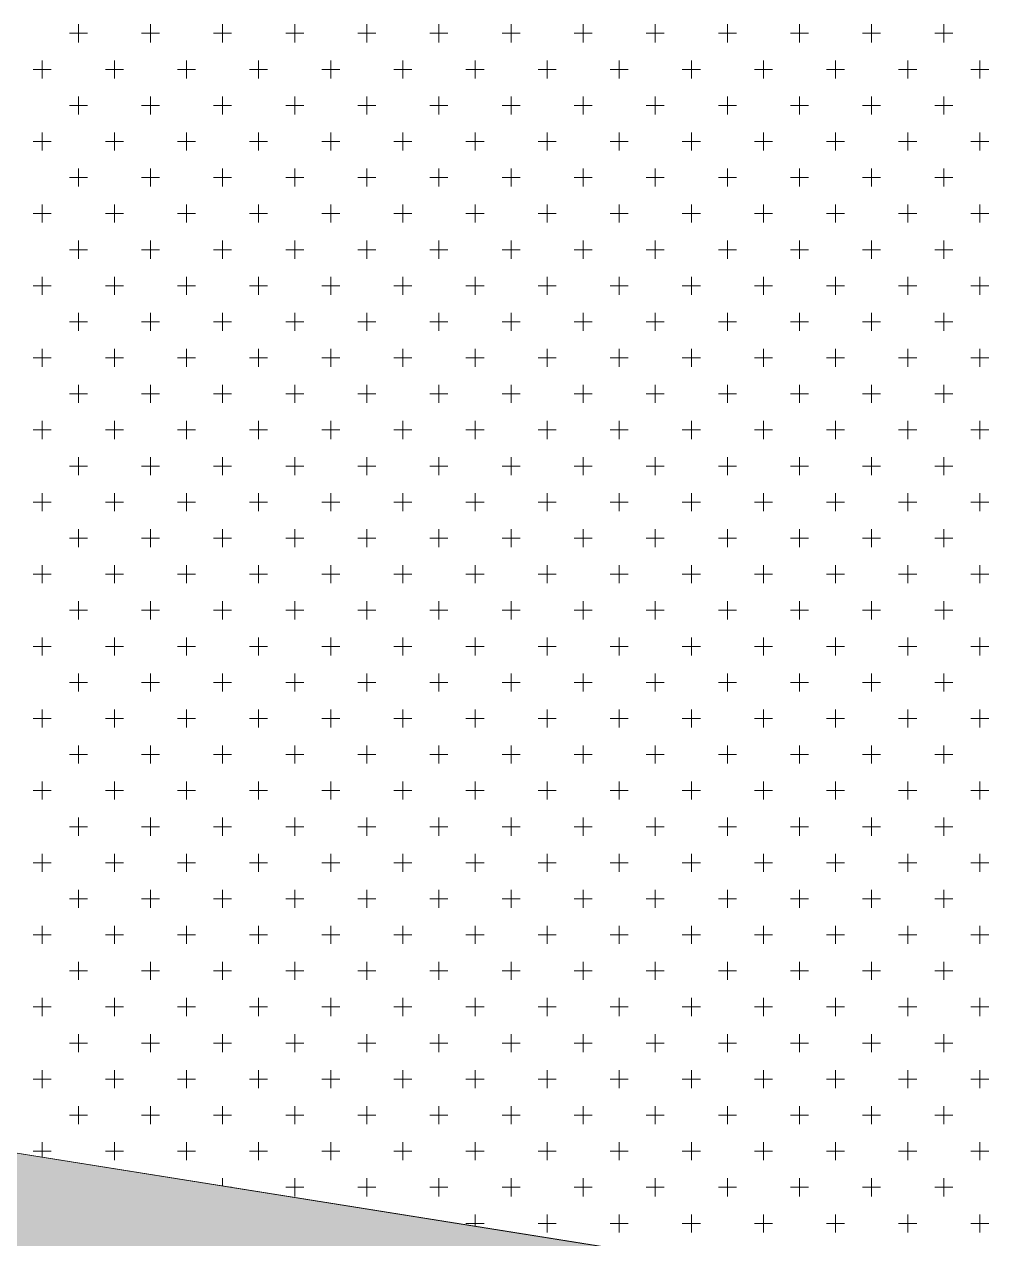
# Model space of a CAD drawing. Header units: metres. Extents: x 476631 to 477421, y 4483749 to 4484052.
# Drawn here: x 477283.62 to 477300.64, y 4484009.05 to 4484030.43 of the extents above; entities that cross this region are included whole.
import ezdxf

# ---------------------------------------------------------------- set-up
doc = ezdxf.new("R2010")
doc.units = ezdxf.units.M
doc.layers.add('PL_İDARİ_TESİS', color=163, linetype='Continuous', lineweight=0)
doc.layers.add('serbest', color=10, linetype='Continuous', lineweight=0)

msp = doc.modelspace()

# ---------------------------------------------------------------- hatches: boundary and pattern name
at = {"layer": 'serbest', "true_color": 0x636466}
h = msp.add_hatch(color=251, dxfattribs=at)
h.dxf.hatch_style = 1
h.paths.add_polyline_path([(477305.961, 4484006.973), (477252.003, 4484015.572), (477249.155, 4484008.939), (477305.059, 4484000.03), (477324.964, 4484005.058)])

# ---------------------------------------------------------------- linework, layer by layer
at = {"layer": 'PL_İDARİ_TESİS', "color": 5, "linetype": 'Continuous'}
for p, q in [((477284.574, 4484030.116), (477284.574, 4484030.434)), ((477285.844, 4484030.116), (477285.844, 4484030.434)), ((477287.114, 4484030.116), (477287.114, 4484030.434)), ((477288.384, 4484030.116), (477288.384, 4484030.434)), ((477289.654, 4484030.116), (477289.654, 4484030.434)), ((477290.924, 4484030.116), (477290.924, 4484030.434)), ((477292.194, 4484030.116), (477292.194, 4484030.434)), ((477293.464, 4484030.116), (477293.464, 4484030.434)), ((477294.734, 4484030.116), (477294.734, 4484030.434)), ((477296.004, 4484030.116), (477296.004, 4484030.434)), ((477297.274, 4484030.116), (477297.274, 4484030.434)), ((477298.544, 4484030.116), (477298.544, 4484030.434)), ((477299.814, 4484030.116), (477299.814, 4484030.434)), ((477284.415, 4484030.275), (477284.732, 4484030.275)), ((477285.685, 4484030.275), (477286.002, 4484030.275)), ((477286.955, 4484030.275), (477287.272, 4484030.275)), ((477288.225, 4484030.275), (477288.542, 4484030.275)), ((477289.495, 4484030.275), (477289.812, 4484030.275)), ((477290.765, 4484030.275), (477291.082, 4484030.275)), ((477292.035, 4484030.275), (477292.352, 4484030.275)), ((477293.305, 4484030.275), (477293.622, 4484030.275)), ((477294.575, 4484030.275), (477294.892, 4484030.275)), ((477295.845, 4484030.275), (477296.162, 4484030.275)), ((477297.115, 4484030.275), (477297.432, 4484030.275)), ((477298.385, 4484030.275), (477298.703, 4484030.275)), ((477299.655, 4484030.275), (477299.972, 4484030.275)), ((477283.939, 4484029.481), (477283.939, 4484029.799)), ((477285.209, 4484029.481), (477285.209, 4484029.799)), ((477286.479, 4484029.481), (477286.479, 4484029.799)), ((477287.749, 4484029.481), (477287.749, 4484029.799)), ((477289.019, 4484029.481), (477289.019, 4484029.799)), ((477290.289, 4484029.481), (477290.289, 4484029.799)), ((477291.559, 4484029.481), (477291.559, 4484029.799)), ((477292.829, 4484029.481), (477292.829, 4484029.799)), ((477294.099, 4484029.481), (477294.099, 4484029.799)), ((477295.369, 4484029.481), (477295.369, 4484029.799)), ((477296.639, 4484029.481), (477296.639, 4484029.799)), ((477297.909, 4484029.481), (477297.909, 4484029.799)), ((477299.179, 4484029.481), (477299.179, 4484029.799)), ((477300.449, 4484029.481), (477300.449, 4484029.799)), ((477283.78, 4484029.64), (477284.097, 4484029.64)), ((477285.05, 4484029.64), (477285.367, 4484029.64)), ((477286.32, 4484029.64), (477286.638, 4484029.64)), ((477287.59, 4484029.64), (477287.907, 4484029.64)), ((477288.86, 4484029.64), (477289.177, 4484029.64)), ((477290.13, 4484029.64), (477290.448, 4484029.64)), ((477291.4, 4484029.64), (477291.718, 4484029.64)), ((477292.67, 4484029.64), (477292.988, 4484029.64)), ((477293.94, 4484029.64), (477294.258, 4484029.64)), ((477295.21, 4484029.64), (477295.528, 4484029.64)), ((477296.48, 4484029.64), (477296.798, 4484029.64)), ((477297.75, 4484029.64), (477298.068, 4484029.64)), ((477299.02, 4484029.64), (477299.338, 4484029.64)), ((477300.29, 4484029.64), (477300.608, 4484029.64)), ((477284.574, 4484028.846), (477284.574, 4484029.164)), ((477285.844, 4484028.846), (477285.844, 4484029.164)), ((477287.114, 4484028.846), (477287.114, 4484029.164)), ((477288.384, 4484028.846), (477288.384, 4484029.164)), ((477289.654, 4484028.846), (477289.654, 4484029.164)), ((477290.924, 4484028.846), (477290.924, 4484029.164)), ((477292.194, 4484028.846), (477292.194, 4484029.164)), ((477293.464, 4484028.846), (477293.464, 4484029.164)), ((477294.734, 4484028.846), (477294.734, 4484029.164)), ((477296.004, 4484028.846), (477296.004, 4484029.164)), ((477297.274, 4484028.846), (477297.274, 4484029.164)), ((477298.544, 4484028.846), (477298.544, 4484029.164)), ((477299.814, 4484028.846), (477299.814, 4484029.164)), ((477284.415, 4484029.005), (477284.732, 4484029.005)), ((477285.685, 4484029.005), (477286.002, 4484029.005)), ((477286.955, 4484029.005), (477287.272, 4484029.005)), ((477288.225, 4484029.005), (477288.542, 4484029.005)), ((477289.495, 4484029.005), (477289.812, 4484029.005)), ((477290.765, 4484029.005), (477291.082, 4484029.005)), ((477292.035, 4484029.005), (477292.352, 4484029.005)), ((477293.305, 4484029.005), (477293.622, 4484029.005)), ((477294.575, 4484029.005), (477294.892, 4484029.005)), ((477295.845, 4484029.005), (477296.162, 4484029.005)), ((477297.115, 4484029.005), (477297.432, 4484029.005)), ((477298.385, 4484029.005), (477298.703, 4484029.005)), ((477299.655, 4484029.005), (477299.972, 4484029.005)), ((477283.939, 4484028.211), (477283.939, 4484028.529)), ((477285.209, 4484028.211), (477285.209, 4484028.529)), ((477286.479, 4484028.211), (477286.479, 4484028.529)), ((477287.749, 4484028.211), (477287.749, 4484028.529)), ((477289.019, 4484028.211), (477289.019, 4484028.529)), ((477290.289, 4484028.211), (477290.289, 4484028.529)), ((477291.559, 4484028.211), (477291.559, 4484028.529)), ((477292.829, 4484028.211), (477292.829, 4484028.529)), ((477294.099, 4484028.211), (477294.099, 4484028.529)), ((477295.369, 4484028.211), (477295.369, 4484028.529)), ((477296.639, 4484028.211), (477296.639, 4484028.529)), ((477297.909, 4484028.211), (477297.909, 4484028.529)), ((477299.179, 4484028.211), (477299.179, 4484028.529)), ((477300.449, 4484028.211), (477300.449, 4484028.529)), ((477283.78, 4484028.37), (477284.097, 4484028.37)), ((477285.05, 4484028.37), (477285.367, 4484028.37)), ((477286.32, 4484028.37), (477286.638, 4484028.37)), ((477287.59, 4484028.37), (477287.907, 4484028.37)), ((477288.86, 4484028.37), (477289.177, 4484028.37)), ((477290.13, 4484028.37), (477290.448, 4484028.37)), ((477291.4, 4484028.37), (477291.718, 4484028.37)), ((477292.67, 4484028.37), (477292.988, 4484028.37)), ((477293.94, 4484028.37), (477294.258, 4484028.37)), ((477295.21, 4484028.37), (477295.528, 4484028.37)), ((477296.48, 4484028.37), (477296.798, 4484028.37)), ((477297.75, 4484028.37), (477298.068, 4484028.37)), ((477299.02, 4484028.37), (477299.338, 4484028.37)), ((477300.29, 4484028.37), (477300.608, 4484028.37)), ((477284.574, 4484027.576), (477284.574, 4484027.894)), ((477285.844, 4484027.576), (477285.844, 4484027.894)), ((477287.114, 4484027.576), (477287.114, 4484027.894)), ((477288.384, 4484027.576), (477288.384, 4484027.894)), ((477289.654, 4484027.576), (477289.654, 4484027.894)), ((477290.924, 4484027.576), (477290.924, 4484027.894)), ((477292.194, 4484027.576), (477292.194, 4484027.894)), ((477293.464, 4484027.576), (477293.464, 4484027.894)), ((477294.734, 4484027.576), (477294.734, 4484027.894)), ((477296.004, 4484027.576), (477296.004, 4484027.894)), ((477297.274, 4484027.576), (477297.274, 4484027.894)), ((477298.544, 4484027.576), (477298.544, 4484027.894)), ((477299.814, 4484027.576), (477299.814, 4484027.894)), ((477284.415, 4484027.735), (477284.732, 4484027.735)), ((477285.685, 4484027.735), (477286.002, 4484027.735)), ((477286.955, 4484027.735), (477287.272, 4484027.735)), ((477288.225, 4484027.735), (477288.542, 4484027.735)), ((477289.495, 4484027.735), (477289.812, 4484027.735)), ((477290.765, 4484027.735), (477291.082, 4484027.735)), ((477292.035, 4484027.735), (477292.352, 4484027.735)), ((477293.305, 4484027.735), (477293.622, 4484027.735)), ((477294.575, 4484027.735), (477294.892, 4484027.735)), ((477295.845, 4484027.735), (477296.162, 4484027.735)), ((477297.115, 4484027.735), (477297.432, 4484027.735)), ((477298.385, 4484027.735), (477298.703, 4484027.735)), ((477299.655, 4484027.735), (477299.972, 4484027.735)), ((477283.939, 4484026.941), (477283.939, 4484027.259)), ((477285.209, 4484026.941), (477285.209, 4484027.259)), ((477286.479, 4484026.941), (477286.479, 4484027.259)), ((477287.749, 4484026.941), (477287.749, 4484027.259)), ((477289.019, 4484026.941), (477289.019, 4484027.259)), ((477290.289, 4484026.941), (477290.289, 4484027.259)), ((477291.559, 4484026.941), (477291.559, 4484027.259)), ((477292.829, 4484026.941), (477292.829, 4484027.259)), ((477294.099, 4484026.941), (477294.099, 4484027.259)), ((477295.369, 4484026.941), (477295.369, 4484027.259)), ((477296.639, 4484026.941), (477296.639, 4484027.259)), ((477297.909, 4484026.941), (477297.909, 4484027.259)), ((477299.179, 4484026.941), (477299.179, 4484027.259)), ((477300.449, 4484026.941), (477300.449, 4484027.259)), ((477283.78, 4484027.1), (477284.097, 4484027.1)), ((477285.05, 4484027.1), (477285.367, 4484027.1)), ((477286.32, 4484027.1), (477286.638, 4484027.1)), ((477287.59, 4484027.1), (477287.907, 4484027.1)), ((477288.86, 4484027.1), (477289.177, 4484027.1)), ((477290.13, 4484027.1), (477290.448, 4484027.1)), ((477291.4, 4484027.1), (477291.718, 4484027.1)), ((477292.67, 4484027.1), (477292.988, 4484027.1)), ((477293.94, 4484027.1), (477294.258, 4484027.1)), ((477295.21, 4484027.1), (477295.528, 4484027.1)), ((477296.48, 4484027.1), (477296.798, 4484027.1)), ((477297.75, 4484027.1), (477298.068, 4484027.1)), ((477299.02, 4484027.1), (477299.338, 4484027.1)), ((477300.29, 4484027.1), (477300.608, 4484027.1)), ((477284.574, 4484026.306), (477284.574, 4484026.624)), ((477285.844, 4484026.306), (477285.844, 4484026.624)), ((477287.114, 4484026.306), (477287.114, 4484026.624)), ((477288.384, 4484026.306), (477288.384, 4484026.624)), ((477289.654, 4484026.306), (477289.654, 4484026.624)), ((477290.924, 4484026.306), (477290.924, 4484026.624)), ((477292.194, 4484026.306), (477292.194, 4484026.624)), ((477293.464, 4484026.306), (477293.464, 4484026.624)), ((477294.734, 4484026.306), (477294.734, 4484026.624)), ((477296.004, 4484026.306), (477296.004, 4484026.624)), ((477297.274, 4484026.306), (477297.274, 4484026.624)), ((477298.544, 4484026.306), (477298.544, 4484026.624)), ((477299.814, 4484026.306), (477299.814, 4484026.624)), ((477284.415, 4484026.465), (477284.732, 4484026.465)), ((477285.685, 4484026.465), (477286.002, 4484026.465)), ((477286.955, 4484026.465), (477287.272, 4484026.465)), ((477288.225, 4484026.465), (477288.542, 4484026.465)), ((477289.495, 4484026.465), (477289.812, 4484026.465)), ((477290.765, 4484026.465), (477291.082, 4484026.465)), ((477292.035, 4484026.465), (477292.352, 4484026.465)), ((477293.305, 4484026.465), (477293.622, 4484026.465)), ((477294.575, 4484026.465), (477294.892, 4484026.465)), ((477295.845, 4484026.465), (477296.162, 4484026.465)), ((477297.115, 4484026.465), (477297.432, 4484026.465)), ((477298.385, 4484026.465), (477298.703, 4484026.465)), ((477299.655, 4484026.465), (477299.972, 4484026.465)), ((477283.939, 4484025.671), (477283.939, 4484025.989)), ((477285.209, 4484025.671), (477285.209, 4484025.989)), ((477286.479, 4484025.671), (477286.479, 4484025.989)), ((477287.749, 4484025.671), (477287.749, 4484025.989)), ((477289.019, 4484025.671), (477289.019, 4484025.989)), ((477290.289, 4484025.671), (477290.289, 4484025.989)), ((477291.559, 4484025.671), (477291.559, 4484025.989)), ((477292.829, 4484025.671), (477292.829, 4484025.989)), ((477294.099, 4484025.671), (477294.099, 4484025.989)), ((477295.369, 4484025.671), (477295.369, 4484025.989)), ((477296.639, 4484025.671), (477296.639, 4484025.989)), ((477297.909, 4484025.671), (477297.909, 4484025.989)), ((477299.179, 4484025.671), (477299.179, 4484025.989)), ((477300.449, 4484025.671), (477300.449, 4484025.989)), ((477283.78, 4484025.83), (477284.097, 4484025.83)), ((477285.05, 4484025.83), (477285.367, 4484025.83)), ((477286.32, 4484025.83), (477286.638, 4484025.83)), ((477287.59, 4484025.83), (477287.907, 4484025.83)), ((477288.86, 4484025.83), (477289.177, 4484025.83)), ((477290.13, 4484025.83), (477290.448, 4484025.83)), ((477291.4, 4484025.83), (477291.718, 4484025.83)), ((477292.67, 4484025.83), (477292.988, 4484025.83)), ((477293.94, 4484025.83), (477294.258, 4484025.83)), ((477295.21, 4484025.83), (477295.528, 4484025.83)), ((477296.48, 4484025.83), (477296.798, 4484025.83)), ((477297.75, 4484025.83), (477298.068, 4484025.83)), ((477299.02, 4484025.83), (477299.338, 4484025.83)), ((477300.29, 4484025.83), (477300.608, 4484025.83)), ((477284.574, 4484025.036), (477284.574, 4484025.354)), ((477285.844, 4484025.036), (477285.844, 4484025.354)), ((477287.114, 4484025.036), (477287.114, 4484025.354)), ((477288.384, 4484025.036), (477288.384, 4484025.354)), ((477289.654, 4484025.036), (477289.654, 4484025.354)), ((477290.924, 4484025.036), (477290.924, 4484025.354)), ((477292.194, 4484025.036), (477292.194, 4484025.354)), ((477293.464, 4484025.036), (477293.464, 4484025.354)), ((477294.734, 4484025.036), (477294.734, 4484025.354)), ((477296.004, 4484025.036), (477296.004, 4484025.354)), ((477297.274, 4484025.036), (477297.274, 4484025.354)), ((477298.544, 4484025.036), (477298.544, 4484025.354)), ((477299.814, 4484025.036), (477299.814, 4484025.354)), ((477284.415, 4484025.195), (477284.732, 4484025.195)), ((477285.685, 4484025.195), (477286.002, 4484025.195)), ((477286.955, 4484025.195), (477287.272, 4484025.195)), ((477288.225, 4484025.195), (477288.542, 4484025.195)), ((477289.495, 4484025.195), (477289.812, 4484025.195)), ((477290.765, 4484025.195), (477291.082, 4484025.195)), ((477292.035, 4484025.195), (477292.352, 4484025.195)), ((477293.305, 4484025.195), (477293.622, 4484025.195)), ((477294.575, 4484025.195), (477294.892, 4484025.195)), ((477295.845, 4484025.195), (477296.162, 4484025.195)), ((477297.115, 4484025.195), (477297.432, 4484025.195)), ((477298.385, 4484025.195), (477298.703, 4484025.195)), ((477299.655, 4484025.195), (477299.972, 4484025.195)), ((477283.939, 4484024.401), (477283.939, 4484024.719)), ((477285.209, 4484024.401), (477285.209, 4484024.719)), ((477286.479, 4484024.401), (477286.479, 4484024.719)), ((477287.749, 4484024.401), (477287.749, 4484024.719)), ((477289.019, 4484024.401), (477289.019, 4484024.719)), ((477290.289, 4484024.401), (477290.289, 4484024.719)), ((477291.559, 4484024.401), (477291.559, 4484024.719)), ((477292.829, 4484024.401), (477292.829, 4484024.719)), ((477294.099, 4484024.401), (477294.099, 4484024.719)), ((477295.369, 4484024.401), (477295.369, 4484024.719)), ((477296.639, 4484024.401), (477296.639, 4484024.719)), ((477297.909, 4484024.401), (477297.909, 4484024.719)), ((477299.179, 4484024.401), (477299.179, 4484024.719)), ((477300.449, 4484024.401), (477300.449, 4484024.719)), ((477283.78, 4484024.56), (477284.097, 4484024.56)), ((477285.05, 4484024.56), (477285.367, 4484024.56)), ((477286.32, 4484024.56), (477286.638, 4484024.56)), ((477287.59, 4484024.56), (477287.907, 4484024.56)), ((477288.86, 4484024.56), (477289.177, 4484024.56)), ((477290.13, 4484024.56), (477290.448, 4484024.56)), ((477291.4, 4484024.56), (477291.718, 4484024.56)), ((477292.67, 4484024.56), (477292.988, 4484024.56)), ((477293.94, 4484024.56), (477294.258, 4484024.56)), ((477295.21, 4484024.56), (477295.528, 4484024.56)), ((477296.48, 4484024.56), (477296.798, 4484024.56)), ((477297.75, 4484024.56), (477298.068, 4484024.56)), ((477299.02, 4484024.56), (477299.338, 4484024.56)), ((477300.29, 4484024.56), (477300.608, 4484024.56)), ((477284.574, 4484023.766), (477284.574, 4484024.084)), ((477285.844, 4484023.766), (477285.844, 4484024.084)), ((477287.114, 4484023.766), (477287.114, 4484024.084)), ((477288.384, 4484023.766), (477288.384, 4484024.084)), ((477289.654, 4484023.766), (477289.654, 4484024.084)), ((477290.924, 4484023.766), (477290.924, 4484024.084)), ((477292.194, 4484023.766), (477292.194, 4484024.084)), ((477293.464, 4484023.766), (477293.464, 4484024.084)), ((477294.734, 4484023.766), (477294.734, 4484024.084)), ((477296.004, 4484023.766), (477296.004, 4484024.084)), ((477297.274, 4484023.766), (477297.274, 4484024.084)), ((477298.544, 4484023.766), (477298.544, 4484024.084)), ((477299.814, 4484023.766), (477299.814, 4484024.084)), ((477284.415, 4484023.925), (477284.732, 4484023.925)), ((477285.685, 4484023.925), (477286.002, 4484023.925)), ((477286.955, 4484023.925), (477287.272, 4484023.925)), ((477288.225, 4484023.925), (477288.542, 4484023.925)), ((477289.495, 4484023.925), (477289.812, 4484023.925)), ((477290.765, 4484023.925), (477291.082, 4484023.925)), ((477292.035, 4484023.925), (477292.352, 4484023.925)), ((477293.305, 4484023.925), (477293.622, 4484023.925)), ((477294.575, 4484023.925), (477294.892, 4484023.925)), ((477295.845, 4484023.925), (477296.162, 4484023.925)), ((477297.115, 4484023.925), (477297.432, 4484023.925)), ((477298.385, 4484023.925), (477298.703, 4484023.925)), ((477299.655, 4484023.925), (477299.972, 4484023.925)), ((477283.939, 4484023.131), (477283.939, 4484023.449)), ((477285.209, 4484023.131), (477285.209, 4484023.449)), ((477286.479, 4484023.131), (477286.479, 4484023.449)), ((477287.749, 4484023.131), (477287.749, 4484023.449)), ((477289.019, 4484023.131), (477289.019, 4484023.449)), ((477290.289, 4484023.131), (477290.289, 4484023.449)), ((477291.559, 4484023.131), (477291.559, 4484023.449)), ((477292.829, 4484023.131), (477292.829, 4484023.449)), ((477294.099, 4484023.131), (477294.099, 4484023.449)), ((477295.369, 4484023.131), (477295.369, 4484023.449)), ((477296.639, 4484023.131), (477296.639, 4484023.449)), ((477297.909, 4484023.131), (477297.909, 4484023.449)), ((477299.179, 4484023.131), (477299.179, 4484023.449)), ((477300.449, 4484023.131), (477300.449, 4484023.449)), ((477283.78, 4484023.29), (477284.097, 4484023.29)), ((477285.05, 4484023.29), (477285.367, 4484023.29)), ((477286.32, 4484023.29), (477286.638, 4484023.29)), ((477287.59, 4484023.29), (477287.907, 4484023.29)), ((477288.86, 4484023.29), (477289.177, 4484023.29)), ((477290.13, 4484023.29), (477290.448, 4484023.29)), ((477291.4, 4484023.29), (477291.718, 4484023.29)), ((477292.67, 4484023.29), (477292.988, 4484023.29)), ((477293.94, 4484023.29), (477294.258, 4484023.29)), ((477295.21, 4484023.29), (477295.528, 4484023.29)), ((477296.48, 4484023.29), (477296.798, 4484023.29)), ((477297.75, 4484023.29), (477298.068, 4484023.29)), ((477299.02, 4484023.29), (477299.338, 4484023.29)), ((477300.29, 4484023.29), (477300.608, 4484023.29)), ((477284.574, 4484022.496), (477284.574, 4484022.814)), ((477285.844, 4484022.496), (477285.844, 4484022.814)), ((477287.114, 4484022.496), (477287.114, 4484022.814)), ((477288.384, 4484022.496), (477288.384, 4484022.814)), ((477289.654, 4484022.496), (477289.654, 4484022.814)), ((477290.924, 4484022.496), (477290.924, 4484022.814)), ((477292.194, 4484022.496), (477292.194, 4484022.814)), ((477293.464, 4484022.496), (477293.464, 4484022.814)), ((477294.734, 4484022.496), (477294.734, 4484022.814)), ((477296.004, 4484022.496), (477296.004, 4484022.814)), ((477297.274, 4484022.496), (477297.274, 4484022.814)), ((477298.544, 4484022.496), (477298.544, 4484022.814)), ((477299.814, 4484022.496), (477299.814, 4484022.814)), ((477284.415, 4484022.655), (477284.732, 4484022.655)), ((477285.685, 4484022.655), (477286.002, 4484022.655)), ((477286.955, 4484022.655), (477287.272, 4484022.655)), ((477288.225, 4484022.655), (477288.542, 4484022.655)), ((477289.495, 4484022.655), (477289.812, 4484022.655)), ((477290.765, 4484022.655), (477291.082, 4484022.655)), ((477292.035, 4484022.655), (477292.352, 4484022.655)), ((477293.305, 4484022.655), (477293.622, 4484022.655)), ((477294.575, 4484022.655), (477294.892, 4484022.655)), ((477295.845, 4484022.655), (477296.162, 4484022.655)), ((477297.115, 4484022.655), (477297.432, 4484022.655)), ((477298.385, 4484022.655), (477298.703, 4484022.655)), ((477299.655, 4484022.655), (477299.972, 4484022.655)), ((477283.939, 4484021.861), (477283.939, 4484022.179)), ((477285.209, 4484021.861), (477285.209, 4484022.179)), ((477286.479, 4484021.861), (477286.479, 4484022.179)), ((477287.749, 4484021.861), (477287.749, 4484022.179)), ((477289.019, 4484021.861), (477289.019, 4484022.179)), ((477290.289, 4484021.861), (477290.289, 4484022.179)), ((477291.559, 4484021.861), (477291.559, 4484022.179)), ((477292.829, 4484021.861), (477292.829, 4484022.179)), ((477294.099, 4484021.861), (477294.099, 4484022.179)), ((477295.369, 4484021.861), (477295.369, 4484022.179)), ((477296.639, 4484021.861), (477296.639, 4484022.179)), ((477297.909, 4484021.861), (477297.909, 4484022.179)), ((477299.179, 4484021.861), (477299.179, 4484022.179)), ((477300.449, 4484021.861), (477300.449, 4484022.179)), ((477283.78, 4484022.02), (477284.097, 4484022.02)), ((477285.05, 4484022.02), (477285.367, 4484022.02)), ((477286.32, 4484022.02), (477286.638, 4484022.02)), ((477287.59, 4484022.02), (477287.907, 4484022.02)), ((477288.86, 4484022.02), (477289.177, 4484022.02)), ((477290.13, 4484022.02), (477290.448, 4484022.02)), ((477291.4, 4484022.02), (477291.718, 4484022.02)), ((477292.67, 4484022.02), (477292.988, 4484022.02)), ((477293.94, 4484022.02), (477294.258, 4484022.02)), ((477295.21, 4484022.02), (477295.528, 4484022.02)), ((477296.48, 4484022.02), (477296.798, 4484022.02)), ((477297.75, 4484022.02), (477298.068, 4484022.02)), ((477299.02, 4484022.02), (477299.338, 4484022.02)), ((477300.29, 4484022.02), (477300.608, 4484022.02)), ((477284.574, 4484021.226), (477284.574, 4484021.544)), ((477285.844, 4484021.226), (477285.844, 4484021.544)), ((477287.114, 4484021.226), (477287.114, 4484021.544)), ((477288.384, 4484021.226), (477288.384, 4484021.544)), ((477289.654, 4484021.226), (477289.654, 4484021.544)), ((477290.924, 4484021.226), (477290.924, 4484021.544)), ((477292.194, 4484021.226), (477292.194, 4484021.544)), ((477293.464, 4484021.226), (477293.464, 4484021.544)), ((477294.734, 4484021.226), (477294.734, 4484021.544)), ((477296.004, 4484021.226), (477296.004, 4484021.544)), ((477297.274, 4484021.226), (477297.274, 4484021.544)), ((477298.544, 4484021.226), (477298.544, 4484021.544)), ((477299.814, 4484021.226), (477299.814, 4484021.544)), ((477284.415, 4484021.385), (477284.732, 4484021.385)), ((477285.685, 4484021.385), (477286.002, 4484021.385)), ((477286.955, 4484021.385), (477287.272, 4484021.385)), ((477288.225, 4484021.385), (477288.542, 4484021.385)), ((477289.495, 4484021.385), (477289.812, 4484021.385)), ((477290.765, 4484021.385), (477291.082, 4484021.385)), ((477292.035, 4484021.385), (477292.352, 4484021.385)), ((477293.305, 4484021.385), (477293.622, 4484021.385)), ((477294.575, 4484021.385), (477294.892, 4484021.385)), ((477295.845, 4484021.385), (477296.162, 4484021.385)), ((477297.115, 4484021.385), (477297.432, 4484021.385)), ((477298.385, 4484021.385), (477298.703, 4484021.385)), ((477299.655, 4484021.385), (477299.972, 4484021.385)), ((477283.939, 4484020.591), (477283.939, 4484020.909)), ((477285.209, 4484020.591), (477285.209, 4484020.909)), ((477286.479, 4484020.591), (477286.479, 4484020.909)), ((477287.749, 4484020.591), (477287.749, 4484020.909)), ((477289.019, 4484020.591), (477289.019, 4484020.909)), ((477290.289, 4484020.591), (477290.289, 4484020.909)), ((477291.559, 4484020.591), (477291.559, 4484020.909)), ((477292.829, 4484020.591), (477292.829, 4484020.909)), ((477294.099, 4484020.591), (477294.099, 4484020.909)), ((477295.369, 4484020.591), (477295.369, 4484020.909)), ((477296.639, 4484020.591), (477296.639, 4484020.909)), ((477297.909, 4484020.591), (477297.909, 4484020.909)), ((477299.179, 4484020.591), (477299.179, 4484020.909)), ((477300.449, 4484020.591), (477300.449, 4484020.909)), ((477283.78, 4484020.75), (477284.097, 4484020.75)), ((477285.05, 4484020.75), (477285.367, 4484020.75)), ((477286.32, 4484020.75), (477286.638, 4484020.75)), ((477287.59, 4484020.75), (477287.907, 4484020.75)), ((477288.86, 4484020.75), (477289.177, 4484020.75)), ((477290.13, 4484020.75), (477290.448, 4484020.75)), ((477291.4, 4484020.75), (477291.718, 4484020.75)), ((477292.67, 4484020.75), (477292.988, 4484020.75)), ((477293.94, 4484020.75), (477294.258, 4484020.75)), ((477295.21, 4484020.75), (477295.528, 4484020.75)), ((477296.48, 4484020.75), (477296.798, 4484020.75)), ((477297.75, 4484020.75), (477298.068, 4484020.75)), ((477299.02, 4484020.75), (477299.338, 4484020.75)), ((477300.29, 4484020.75), (477300.608, 4484020.75)), ((477284.574, 4484019.956), (477284.574, 4484020.274)), ((477285.844, 4484019.956), (477285.844, 4484020.274)), ((477287.114, 4484019.956), (477287.114, 4484020.274)), ((477288.384, 4484019.956), (477288.384, 4484020.274)), ((477289.654, 4484019.956), (477289.654, 4484020.274)), ((477290.924, 4484019.956), (477290.924, 4484020.274)), ((477292.194, 4484019.956), (477292.194, 4484020.274)), ((477293.464, 4484019.956), (477293.464, 4484020.274)), ((477294.734, 4484019.956), (477294.734, 4484020.274)), ((477296.004, 4484019.956), (477296.004, 4484020.274)), ((477297.274, 4484019.956), (477297.274, 4484020.274)), ((477298.544, 4484019.956), (477298.544, 4484020.274)), ((477299.814, 4484019.956), (477299.814, 4484020.274)), ((477284.415, 4484020.115), (477284.732, 4484020.115)), ((477285.685, 4484020.115), (477286.002, 4484020.115)), ((477286.955, 4484020.115), (477287.272, 4484020.115)), ((477288.225, 4484020.115), (477288.542, 4484020.115)), ((477289.495, 4484020.115), (477289.812, 4484020.115)), ((477290.765, 4484020.115), (477291.082, 4484020.115)), ((477292.035, 4484020.115), (477292.352, 4484020.115)), ((477293.305, 4484020.115), (477293.622, 4484020.115)), ((477294.575, 4484020.115), (477294.892, 4484020.115)), ((477295.845, 4484020.115), (477296.162, 4484020.115)), ((477297.115, 4484020.115), (477297.432, 4484020.115)), ((477298.385, 4484020.115), (477298.703, 4484020.115)), ((477299.655, 4484020.115), (477299.972, 4484020.115)), ((477283.939, 4484019.321), (477283.939, 4484019.639)), ((477285.209, 4484019.321), (477285.209, 4484019.639)), ((477286.479, 4484019.321), (477286.479, 4484019.639)), ((477287.749, 4484019.321), (477287.749, 4484019.639)), ((477289.019, 4484019.321), (477289.019, 4484019.639)), ((477290.289, 4484019.321), (477290.289, 4484019.639)), ((477291.559, 4484019.321), (477291.559, 4484019.639)), ((477292.829, 4484019.321), (477292.829, 4484019.639)), ((477294.099, 4484019.321), (477294.099, 4484019.639)), ((477295.369, 4484019.321), (477295.369, 4484019.639)), ((477296.639, 4484019.321), (477296.639, 4484019.639)), ((477297.909, 4484019.321), (477297.909, 4484019.639)), ((477299.179, 4484019.321), (477299.179, 4484019.639)), ((477300.449, 4484019.321), (477300.449, 4484019.639)), ((477283.78, 4484019.48), (477284.097, 4484019.48)), ((477285.05, 4484019.48), (477285.367, 4484019.48)), ((477286.32, 4484019.48), (477286.638, 4484019.48)), ((477287.59, 4484019.48), (477287.907, 4484019.48)), ((477288.86, 4484019.48), (477289.177, 4484019.48)), ((477290.13, 4484019.48), (477290.448, 4484019.48)), ((477291.4, 4484019.48), (477291.718, 4484019.48)), ((477292.67, 4484019.48), (477292.988, 4484019.48)), ((477293.94, 4484019.48), (477294.258, 4484019.48)), ((477295.21, 4484019.48), (477295.528, 4484019.48)), ((477296.48, 4484019.48), (477296.798, 4484019.48)), ((477297.75, 4484019.48), (477298.068, 4484019.48)), ((477299.02, 4484019.48), (477299.338, 4484019.48)), ((477300.29, 4484019.48), (477300.608, 4484019.48)), ((477284.574, 4484018.686), (477284.574, 4484019.004)), ((477285.844, 4484018.686), (477285.844, 4484019.004)), ((477287.114, 4484018.686), (477287.114, 4484019.004)), ((477288.384, 4484018.686), (477288.384, 4484019.004)), ((477289.654, 4484018.686), (477289.654, 4484019.004)), ((477290.924, 4484018.686), (477290.924, 4484019.004)), ((477292.194, 4484018.686), (477292.194, 4484019.004)), ((477293.464, 4484018.686), (477293.464, 4484019.004)), ((477294.734, 4484018.686), (477294.734, 4484019.004)), ((477296.004, 4484018.686), (477296.004, 4484019.004)), ((477297.274, 4484018.686), (477297.274, 4484019.004)), ((477298.544, 4484018.686), (477298.544, 4484019.004)), ((477299.814, 4484018.686), (477299.814, 4484019.004)), ((477284.415, 4484018.845), (477284.732, 4484018.845)), ((477285.685, 4484018.845), (477286.002, 4484018.845)), ((477286.955, 4484018.845), (477287.272, 4484018.845)), ((477288.225, 4484018.845), (477288.542, 4484018.845)), ((477289.495, 4484018.845), (477289.812, 4484018.845)), ((477290.765, 4484018.845), (477291.082, 4484018.845)), ((477292.035, 4484018.845), (477292.352, 4484018.845)), ((477293.305, 4484018.845), (477293.622, 4484018.845)), ((477294.575, 4484018.845), (477294.892, 4484018.845)), ((477295.845, 4484018.845), (477296.162, 4484018.845)), ((477297.115, 4484018.845), (477297.432, 4484018.845)), ((477298.385, 4484018.845), (477298.703, 4484018.845)), ((477299.655, 4484018.845), (477299.972, 4484018.845)), ((477283.939, 4484018.051), (477283.939, 4484018.369)), ((477285.209, 4484018.051), (477285.209, 4484018.369)), ((477286.479, 4484018.051), (477286.479, 4484018.369)), ((477287.749, 4484018.051), (477287.749, 4484018.369)), ((477289.019, 4484018.051), (477289.019, 4484018.369)), ((477290.289, 4484018.051), (477290.289, 4484018.369)), ((477291.559, 4484018.051), (477291.559, 4484018.369)), ((477292.829, 4484018.051), (477292.829, 4484018.369)), ((477294.099, 4484018.051), (477294.099, 4484018.369)), ((477295.369, 4484018.051), (477295.369, 4484018.369)), ((477296.639, 4484018.051), (477296.639, 4484018.369)), ((477297.909, 4484018.051), (477297.909, 4484018.369)), ((477299.179, 4484018.051), (477299.179, 4484018.369)), ((477300.449, 4484018.051), (477300.449, 4484018.369)), ((477283.78, 4484018.21), (477284.097, 4484018.21)), ((477285.05, 4484018.21), (477285.367, 4484018.21)), ((477286.32, 4484018.21), (477286.638, 4484018.21)), ((477287.59, 4484018.21), (477287.907, 4484018.21)), ((477288.86, 4484018.21), (477289.177, 4484018.21)), ((477290.13, 4484018.21), (477290.448, 4484018.21)), ((477291.4, 4484018.21), (477291.718, 4484018.21)), ((477292.67, 4484018.21), (477292.988, 4484018.21)), ((477293.94, 4484018.21), (477294.258, 4484018.21)), ((477295.21, 4484018.21), (477295.528, 4484018.21)), ((477296.48, 4484018.21), (477296.798, 4484018.21)), ((477297.75, 4484018.21), (477298.068, 4484018.21)), ((477299.02, 4484018.21), (477299.338, 4484018.21)), ((477300.29, 4484018.21), (477300.608, 4484018.21)), ((477284.574, 4484017.416), (477284.574, 4484017.734)), ((477285.844, 4484017.416), (477285.844, 4484017.734)), ((477287.114, 4484017.416), (477287.114, 4484017.734)), ((477288.384, 4484017.416), (477288.384, 4484017.734)), ((477289.654, 4484017.416), (477289.654, 4484017.734)), ((477290.924, 4484017.416), (477290.924, 4484017.734)), ((477292.194, 4484017.416), (477292.194, 4484017.734)), ((477293.464, 4484017.416), (477293.464, 4484017.734)), ((477294.734, 4484017.416), (477294.734, 4484017.734)), ((477296.004, 4484017.416), (477296.004, 4484017.734)), ((477297.274, 4484017.416), (477297.274, 4484017.734)), ((477298.544, 4484017.416), (477298.544, 4484017.734)), ((477299.814, 4484017.416), (477299.814, 4484017.734)), ((477284.415, 4484017.575), (477284.732, 4484017.575)), ((477285.685, 4484017.575), (477286.002, 4484017.575)), ((477286.955, 4484017.575), (477287.272, 4484017.575)), ((477288.225, 4484017.575), (477288.542, 4484017.575)), ((477289.495, 4484017.575), (477289.812, 4484017.575)), ((477290.765, 4484017.575), (477291.082, 4484017.575)), ((477292.035, 4484017.575), (477292.352, 4484017.575)), ((477293.305, 4484017.575), (477293.622, 4484017.575)), ((477294.575, 4484017.575), (477294.892, 4484017.575)), ((477295.845, 4484017.575), (477296.162, 4484017.575)), ((477297.115, 4484017.575), (477297.432, 4484017.575)), ((477298.385, 4484017.575), (477298.703, 4484017.575)), ((477299.655, 4484017.575), (477299.972, 4484017.575)), ((477283.939, 4484016.781), (477283.939, 4484017.099)), ((477285.209, 4484016.781), (477285.209, 4484017.099)), ((477286.479, 4484016.781), (477286.479, 4484017.099)), ((477287.749, 4484016.781), (477287.749, 4484017.099)), ((477289.019, 4484016.781), (477289.019, 4484017.099)), ((477290.289, 4484016.781), (477290.289, 4484017.099)), ((477291.559, 4484016.781), (477291.559, 4484017.099)), ((477292.829, 4484016.781), (477292.829, 4484017.099)), ((477294.099, 4484016.781), (477294.099, 4484017.099)), ((477295.369, 4484016.781), (477295.369, 4484017.099)), ((477296.639, 4484016.781), (477296.639, 4484017.099)), ((477297.909, 4484016.781), (477297.909, 4484017.099)), ((477299.179, 4484016.781), (477299.179, 4484017.099)), ((477300.449, 4484016.781), (477300.449, 4484017.099)), ((477283.78, 4484016.94), (477284.097, 4484016.94)), ((477285.05, 4484016.94), (477285.367, 4484016.94)), ((477286.32, 4484016.94), (477286.638, 4484016.94)), ((477287.59, 4484016.94), (477287.907, 4484016.94)), ((477288.86, 4484016.94), (477289.177, 4484016.94)), ((477290.13, 4484016.94), (477290.448, 4484016.94)), ((477291.4, 4484016.94), (477291.718, 4484016.94)), ((477292.67, 4484016.94), (477292.988, 4484016.94)), ((477293.94, 4484016.94), (477294.258, 4484016.94)), ((477295.21, 4484016.94), (477295.528, 4484016.94)), ((477296.48, 4484016.94), (477296.798, 4484016.94)), ((477297.75, 4484016.94), (477298.068, 4484016.94)), ((477299.02, 4484016.94), (477299.338, 4484016.94)), ((477300.29, 4484016.94), (477300.608, 4484016.94)), ((477284.415, 4484016.305), (477284.732, 4484016.305)), ((477284.574, 4484016.146), (477284.574, 4484016.464)), ((477285.685, 4484016.305), (477286.002, 4484016.305)), ((477285.844, 4484016.146), (477285.844, 4484016.464)), ((477286.955, 4484016.305), (477287.272, 4484016.305)), ((477287.114, 4484016.146), (477287.114, 4484016.464)), ((477288.225, 4484016.305), (477288.542, 4484016.305)), ((477288.384, 4484016.146), (477288.384, 4484016.464)), ((477289.495, 4484016.305), (477289.812, 4484016.305)), ((477289.654, 4484016.146), (477289.654, 4484016.464)), ((477290.765, 4484016.305), (477291.082, 4484016.305)), ((477290.924, 4484016.146), (477290.924, 4484016.464)), ((477292.035, 4484016.305), (477292.352, 4484016.305)), ((477292.194, 4484016.146), (477292.194, 4484016.464)), ((477293.305, 4484016.305), (477293.622, 4484016.305)), ((477293.464, 4484016.146), (477293.464, 4484016.464)), ((477294.575, 4484016.305), (477294.892, 4484016.305)), ((477294.734, 4484016.146), (477294.734, 4484016.464)), ((477295.845, 4484016.305), (477296.162, 4484016.305)), ((477296.004, 4484016.146), (477296.004, 4484016.464)), ((477297.115, 4484016.305), (477297.432, 4484016.305)), ((477297.274, 4484016.146), (477297.274, 4484016.464)), ((477298.385, 4484016.305), (477298.703, 4484016.305)), ((477298.544, 4484016.146), (477298.544, 4484016.464)), ((477299.655, 4484016.305), (477299.972, 4484016.305)), ((477299.814, 4484016.146), (477299.814, 4484016.464)), ((477283.78, 4484015.67), (477284.097, 4484015.67)), ((477283.939, 4484015.511), (477283.939, 4484015.829)), ((477285.05, 4484015.67), (477285.367, 4484015.67)), ((477285.209, 4484015.511), (477285.209, 4484015.829)), ((477286.32, 4484015.67), (477286.638, 4484015.67)), ((477286.479, 4484015.511), (477286.479, 4484015.829)), ((477287.59, 4484015.67), (477287.907, 4484015.67)), ((477287.749, 4484015.511), (477287.749, 4484015.829)), ((477288.86, 4484015.67), (477289.177, 4484015.67)), ((477289.019, 4484015.511), (477289.019, 4484015.829)), ((477290.13, 4484015.67), (477290.448, 4484015.67)), ((477290.289, 4484015.511), (477290.289, 4484015.829)), ((477291.4, 4484015.67), (477291.718, 4484015.67)), ((477291.559, 4484015.511), (477291.559, 4484015.829)), ((477292.67, 4484015.67), (477292.988, 4484015.67)), ((477292.829, 4484015.511), (477292.829, 4484015.829)), ((477293.94, 4484015.67), (477294.258, 4484015.67)), ((477294.099, 4484015.511), (477294.099, 4484015.829)), ((477295.21, 4484015.67), (477295.528, 4484015.67)), ((477295.369, 4484015.511), (477295.369, 4484015.829)), ((477296.48, 4484015.67), (477296.798, 4484015.67)), ((477296.639, 4484015.511), (477296.639, 4484015.829)), ((477297.75, 4484015.67), (477298.068, 4484015.67)), ((477297.909, 4484015.511), (477297.909, 4484015.829)), ((477299.02, 4484015.67), (477299.338, 4484015.67)), ((477299.179, 4484015.511), (477299.179, 4484015.829)), ((477300.29, 4484015.67), (477300.608, 4484015.67)), ((477300.449, 4484015.511), (477300.449, 4484015.829)), ((477284.415, 4484015.035), (477284.732, 4484015.035)), ((477284.574, 4484014.876), (477284.574, 4484015.194)), ((477285.685, 4484015.035), (477286.002, 4484015.035)), ((477285.844, 4484014.876), (477285.844, 4484015.194)), ((477286.955, 4484015.035), (477287.272, 4484015.035)), ((477287.114, 4484014.876), (477287.114, 4484015.194)), ((477288.225, 4484015.035), (477288.542, 4484015.035)), ((477288.384, 4484014.876), (477288.384, 4484015.194)), ((477289.495, 4484015.035), (477289.812, 4484015.035)), ((477289.654, 4484014.876), (477289.654, 4484015.194)), ((477290.765, 4484015.035), (477291.082, 4484015.035)), ((477290.924, 4484014.876), (477290.924, 4484015.194)), ((477292.035, 4484015.035), (477292.352, 4484015.035)), ((477292.194, 4484014.876), (477292.194, 4484015.194)), ((477293.305, 4484015.035), (477293.622, 4484015.035)), ((477293.464, 4484014.876), (477293.464, 4484015.194)), ((477294.575, 4484015.035), (477294.892, 4484015.035)), ((477294.734, 4484014.876), (477294.734, 4484015.194)), ((477295.845, 4484015.035), (477296.162, 4484015.035)), ((477296.004, 4484014.876), (477296.004, 4484015.194)), ((477297.115, 4484015.035), (477297.432, 4484015.035)), ((477297.274, 4484014.876), (477297.274, 4484015.194)), ((477298.385, 4484015.035), (477298.703, 4484015.035)), ((477298.544, 4484014.876), (477298.544, 4484015.194)), ((477299.655, 4484015.035), (477299.972, 4484015.035)), ((477299.814, 4484014.876), (477299.814, 4484015.194)), ((477283.78, 4484014.4), (477284.097, 4484014.4)), ((477283.939, 4484014.241), (477283.939, 4484014.559)), ((477285.05, 4484014.4), (477285.367, 4484014.4)), ((477285.209, 4484014.241), (477285.209, 4484014.559)), ((477286.32, 4484014.4), (477286.638, 4484014.4)), ((477286.479, 4484014.241), (477286.479, 4484014.559)), ((477287.59, 4484014.4), (477287.907, 4484014.4)), ((477287.749, 4484014.241), (477287.749, 4484014.559)), ((477288.86, 4484014.4), (477289.177, 4484014.4)), ((477289.019, 4484014.241), (477289.019, 4484014.559)), ((477290.13, 4484014.4), (477290.448, 4484014.4)), ((477290.289, 4484014.241), (477290.289, 4484014.559)), ((477291.4, 4484014.4), (477291.718, 4484014.4)), ((477291.559, 4484014.241), (477291.559, 4484014.559)), ((477292.67, 4484014.4), (477292.988, 4484014.4)), ((477292.829, 4484014.241), (477292.829, 4484014.559)), ((477293.94, 4484014.4), (477294.258, 4484014.4)), ((477294.099, 4484014.241), (477294.099, 4484014.559)), ((477295.21, 4484014.4), (477295.528, 4484014.4)), ((477295.369, 4484014.241), (477295.369, 4484014.559)), ((477296.48, 4484014.4), (477296.798, 4484014.4)), ((477296.639, 4484014.241), (477296.639, 4484014.559)), ((477297.75, 4484014.4), (477298.068, 4484014.4)), ((477297.909, 4484014.241), (477297.909, 4484014.559)), ((477299.02, 4484014.4), (477299.338, 4484014.4)), ((477299.179, 4484014.241), (477299.179, 4484014.559)), ((477300.29, 4484014.4), (477300.608, 4484014.4)), ((477300.449, 4484014.241), (477300.449, 4484014.559)), ((477284.415, 4484013.765), (477284.732, 4484013.765)), ((477284.574, 4484013.606), (477284.574, 4484013.924)), ((477285.685, 4484013.765), (477286.002, 4484013.765)), ((477285.844, 4484013.606), (477285.844, 4484013.924)), ((477286.955, 4484013.765), (477287.272, 4484013.765)), ((477287.114, 4484013.606), (477287.114, 4484013.924)), ((477288.225, 4484013.765), (477288.542, 4484013.765)), ((477288.384, 4484013.606), (477288.384, 4484013.924)), ((477289.495, 4484013.765), (477289.812, 4484013.765)), ((477289.654, 4484013.606), (477289.654, 4484013.924)), ((477290.765, 4484013.765), (477291.082, 4484013.765)), ((477290.924, 4484013.606), (477290.924, 4484013.924)), ((477292.035, 4484013.765), (477292.352, 4484013.765)), ((477292.194, 4484013.606), (477292.194, 4484013.924)), ((477293.305, 4484013.765), (477293.622, 4484013.765)), ((477293.464, 4484013.606), (477293.464, 4484013.924)), ((477294.575, 4484013.765), (477294.892, 4484013.765)), ((477294.734, 4484013.606), (477294.734, 4484013.924)), ((477295.845, 4484013.765), (477296.162, 4484013.765)), ((477296.004, 4484013.606), (477296.004, 4484013.924)), ((477297.115, 4484013.765), (477297.432, 4484013.765)), ((477297.274, 4484013.606), (477297.274, 4484013.924)), ((477298.385, 4484013.765), (477298.703, 4484013.765)), ((477298.544, 4484013.606), (477298.544, 4484013.924)), ((477299.655, 4484013.765), (477299.972, 4484013.765)), ((477299.814, 4484013.606), (477299.814, 4484013.924)), ((477283.78, 4484013.13), (477284.097, 4484013.13)), ((477283.939, 4484012.971), (477283.939, 4484013.289)), ((477285.05, 4484013.13), (477285.367, 4484013.13)), ((477285.209, 4484012.971), (477285.209, 4484013.289)), ((477286.32, 4484013.13), (477286.638, 4484013.13)), ((477286.479, 4484012.971), (477286.479, 4484013.289)), ((477287.59, 4484013.13), (477287.907, 4484013.13)), ((477287.749, 4484012.971), (477287.749, 4484013.289)), ((477288.86, 4484013.13), (477289.177, 4484013.13)), ((477289.019, 4484012.971), (477289.019, 4484013.289)), ((477290.13, 4484013.13), (477290.448, 4484013.13)), ((477290.289, 4484012.971), (477290.289, 4484013.289)), ((477291.4, 4484013.13), (477291.718, 4484013.13)), ((477291.559, 4484012.971), (477291.559, 4484013.289)), ((477292.67, 4484013.13), (477292.988, 4484013.13)), ((477292.829, 4484012.971), (477292.829, 4484013.289)), ((477293.94, 4484013.13), (477294.258, 4484013.13)), ((477294.099, 4484012.971), (477294.099, 4484013.289)), ((477295.21, 4484013.13), (477295.528, 4484013.13)), ((477295.369, 4484012.971), (477295.369, 4484013.289)), ((477296.48, 4484013.13), (477296.798, 4484013.13)), ((477296.639, 4484012.971), (477296.639, 4484013.289)), ((477297.75, 4484013.13), (477298.068, 4484013.13)), ((477297.909, 4484012.971), (477297.909, 4484013.289)), ((477299.02, 4484013.13), (477299.338, 4484013.13)), ((477299.179, 4484012.971), (477299.179, 4484013.289)), ((477300.29, 4484013.13), (477300.608, 4484013.13)), ((477300.449, 4484012.971), (477300.449, 4484013.289)), ((477284.415, 4484012.495), (477284.732, 4484012.495)), ((477284.574, 4484012.336), (477284.574, 4484012.654)), ((477285.685, 4484012.495), (477286.002, 4484012.495)), ((477285.844, 4484012.336), (477285.844, 4484012.654)), ((477286.955, 4484012.495), (477287.272, 4484012.495)), ((477287.114, 4484012.336), (477287.114, 4484012.654)), ((477288.225, 4484012.495), (477288.542, 4484012.495)), ((477288.384, 4484012.336), (477288.384, 4484012.654)), ((477289.495, 4484012.495), (477289.812, 4484012.495)), ((477289.654, 4484012.336), (477289.654, 4484012.654)), ((477290.765, 4484012.495), (477291.082, 4484012.495)), ((477290.924, 4484012.336), (477290.924, 4484012.654)), ((477292.035, 4484012.495), (477292.352, 4484012.495)), ((477292.194, 4484012.336), (477292.194, 4484012.654)), ((477293.305, 4484012.495), (477293.622, 4484012.495)), ((477293.464, 4484012.336), (477293.464, 4484012.654)), ((477294.575, 4484012.495), (477294.892, 4484012.495)), ((477294.734, 4484012.336), (477294.734, 4484012.654)), ((477295.845, 4484012.495), (477296.162, 4484012.495)), ((477296.004, 4484012.336), (477296.004, 4484012.654)), ((477297.115, 4484012.495), (477297.432, 4484012.495)), ((477297.274, 4484012.336), (477297.274, 4484012.654)), ((477298.385, 4484012.495), (477298.703, 4484012.495)), ((477298.544, 4484012.336), (477298.544, 4484012.654)), ((477299.655, 4484012.495), (477299.972, 4484012.495)), ((477299.814, 4484012.336), (477299.814, 4484012.654)), ((477283.78, 4484011.86), (477284.097, 4484011.86)), ((477283.939, 4484011.701), (477283.939, 4484012.019)), ((477285.05, 4484011.86), (477285.367, 4484011.86)), ((477285.209, 4484011.701), (477285.209, 4484012.019)), ((477286.32, 4484011.86), (477286.638, 4484011.86)), ((477286.479, 4484011.701), (477286.479, 4484012.019)), ((477287.59, 4484011.86), (477287.907, 4484011.86)), ((477287.749, 4484011.701), (477287.749, 4484012.019)), ((477288.86, 4484011.86), (477289.177, 4484011.86)), ((477289.019, 4484011.701), (477289.019, 4484012.019)), ((477290.13, 4484011.86), (477290.448, 4484011.86)), ((477290.289, 4484011.701), (477290.289, 4484012.019)), ((477291.4, 4484011.86), (477291.718, 4484011.86)), ((477291.559, 4484011.701), (477291.559, 4484012.019)), ((477292.67, 4484011.86), (477292.988, 4484011.86)), ((477292.829, 4484011.701), (477292.829, 4484012.019)), ((477293.94, 4484011.86), (477294.258, 4484011.86)), ((477294.099, 4484011.701), (477294.099, 4484012.019)), ((477295.21, 4484011.86), (477295.528, 4484011.86)), ((477295.369, 4484011.701), (477295.369, 4484012.019)), ((477296.48, 4484011.86), (477296.798, 4484011.86)), ((477296.639, 4484011.701), (477296.639, 4484012.019)), ((477297.75, 4484011.86), (477298.068, 4484011.86)), ((477297.909, 4484011.701), (477297.909, 4484012.019)), ((477299.02, 4484011.86), (477299.338, 4484011.86)), ((477299.179, 4484011.701), (477299.179, 4484012.019)), ((477300.29, 4484011.86), (477300.608, 4484011.86)), ((477300.449, 4484011.701), (477300.449, 4484012.019)), ((477284.415, 4484011.225), (477284.732, 4484011.225)), ((477284.574, 4484011.066), (477284.574, 4484011.384)), ((477285.685, 4484011.225), (477286.002, 4484011.225)), ((477285.844, 4484011.066), (477285.844, 4484011.384)), ((477286.955, 4484011.225), (477287.272, 4484011.225)), ((477287.114, 4484011.066), (477287.114, 4484011.384)), ((477288.225, 4484011.225), (477288.542, 4484011.225)), ((477288.384, 4484011.066), (477288.384, 4484011.384)), ((477289.495, 4484011.225), (477289.812, 4484011.225)), ((477289.654, 4484011.066), (477289.654, 4484011.384)), ((477290.765, 4484011.225), (477291.082, 4484011.225)), ((477290.924, 4484011.066), (477290.924, 4484011.384)), ((477292.035, 4484011.225), (477292.352, 4484011.225)), ((477292.194, 4484011.066), (477292.194, 4484011.384)), ((477293.305, 4484011.225), (477293.622, 4484011.225)), ((477293.464, 4484011.066), (477293.464, 4484011.384)), ((477294.575, 4484011.225), (477294.892, 4484011.225)), ((477294.734, 4484011.066), (477294.734, 4484011.384)), ((477295.845, 4484011.225), (477296.162, 4484011.225)), ((477296.004, 4484011.066), (477296.004, 4484011.384)), ((477297.115, 4484011.225), (477297.432, 4484011.225)), ((477297.274, 4484011.066), (477297.274, 4484011.384)), ((477298.385, 4484011.225), (477298.703, 4484011.225)), ((477298.544, 4484011.066), (477298.544, 4484011.384)), ((477299.655, 4484011.225), (477299.972, 4484011.225)), ((477299.814, 4484011.066), (477299.814, 4484011.384)), ((477283.939, 4484010.483), (477283.939, 4484010.749)), ((477285.209, 4484010.431), (477285.209, 4484010.749)), ((477286.479, 4484010.431), (477286.479, 4484010.749)), ((477287.749, 4484010.431), (477287.749, 4484010.749)), ((477289.019, 4484010.431), (477289.019, 4484010.749)), ((477290.289, 4484010.431), (477290.289, 4484010.749)), ((477291.559, 4484010.431), (477291.559, 4484010.749)), ((477292.829, 4484010.431), (477292.829, 4484010.749)), ((477294.099, 4484010.431), (477294.099, 4484010.749)), ((477295.369, 4484010.431), (477295.369, 4484010.749)), ((477296.639, 4484010.431), (477296.639, 4484010.749)), ((477297.909, 4484010.431), (477297.909, 4484010.749)), ((477299.179, 4484010.431), (477299.179, 4484010.749)), ((477300.449, 4484010.431), (477300.449, 4484010.749)), ((477283.78, 4484010.59), (477284.097, 4484010.59)), ((477285.05, 4484010.59), (477285.367, 4484010.59)), ((477286.32, 4484010.59), (477286.638, 4484010.59)), ((477287.59, 4484010.59), (477287.907, 4484010.59)), ((477288.86, 4484010.59), (477289.177, 4484010.59)), ((477290.13, 4484010.59), (477290.448, 4484010.59)), ((477291.4, 4484010.59), (477291.718, 4484010.59)), ((477292.67, 4484010.59), (477292.988, 4484010.59)), ((477293.94, 4484010.59), (477294.258, 4484010.59)), ((477295.21, 4484010.59), (477295.528, 4484010.59)), ((477296.48, 4484010.59), (477296.798, 4484010.59)), ((477297.75, 4484010.59), (477298.068, 4484010.59)), ((477299.02, 4484010.59), (477299.338, 4484010.59)), ((477300.29, 4484010.59), (477300.608, 4484010.59)), ((477287.114, 4484009.977), (477287.114, 4484010.114)), ((477288.384, 4484009.796), (477288.384, 4484010.114)), ((477289.654, 4484009.796), (477289.654, 4484010.114)), ((477290.924, 4484009.796), (477290.924, 4484010.114)), ((477292.194, 4484009.796), (477292.194, 4484010.114)), ((477293.464, 4484009.796), (477293.464, 4484010.114)), ((477294.734, 4484009.796), (477294.734, 4484010.114)), ((477296.004, 4484009.796), (477296.004, 4484010.114)), ((477297.274, 4484009.796), (477297.274, 4484010.114)), ((477298.544, 4484009.796), (477298.544, 4484010.114)), ((477299.814, 4484009.796), (477299.814, 4484010.114)), ((477288.225, 4484009.955), (477288.542, 4484009.955)), ((477289.495, 4484009.955), (477289.812, 4484009.955)), ((477290.765, 4484009.955), (477291.082, 4484009.955)), ((477292.035, 4484009.955), (477292.352, 4484009.955)), ((477293.305, 4484009.955), (477293.622, 4484009.955)), ((477294.575, 4484009.955), (477294.892, 4484009.955)), ((477295.845, 4484009.955), (477296.162, 4484009.955)), ((477297.115, 4484009.955), (477297.432, 4484009.955)), ((477298.385, 4484009.955), (477298.703, 4484009.955)), ((477299.655, 4484009.955), (477299.972, 4484009.955)), ((477291.559, 4484009.268), (477291.559, 4484009.479)), ((477292.829, 4484009.161), (477292.829, 4484009.479)), ((477294.099, 4484009.161), (477294.099, 4484009.479)), ((477295.369, 4484009.161), (477295.369, 4484009.479)), ((477296.639, 4484009.161), (477296.639, 4484009.479)), ((477297.909, 4484009.161), (477297.909, 4484009.479)), ((477299.179, 4484009.161), (477299.179, 4484009.479)), ((477300.449, 4484009.161), (477300.449, 4484009.479)), ((477291.4, 4484009.32), (477291.718, 4484009.32)), ((477292.67, 4484009.32), (477292.988, 4484009.32)), ((477293.94, 4484009.32), (477294.258, 4484009.32)), ((477295.21, 4484009.32), (477295.528, 4484009.32)), ((477296.48, 4484009.32), (477296.798, 4484009.32)), ((477297.75, 4484009.32), (477298.068, 4484009.32)), ((477299.02, 4484009.32), (477299.338, 4484009.32)), ((477300.29, 4484009.32), (477300.608, 4484009.32))]:
    msp.add_line(p, q, dxfattribs=at)
at = {"layer": 'PL_İDARİ_TESİS'}
msp.add_line((477305.961, 4484006.973), (477252.003, 4484015.572), dxfattribs=at)
at = {"layer": 'PL_İDARİ_TESİS', "linetype": 'Continuous'}
for p, q in [((477287.25, 4484009.955), (477287.272, 4484009.955)), ((477290.289, 4484009.471), (477290.289, 4484009.479))]:
    msp.add_line(p, q, dxfattribs=at)
at = {"layer": 'serbest'}
msp.add_lwpolyline([(477252.003, 4484015.572), (477305.961, 4484006.973), (477324.964, 4484005.058)], dxfattribs=at)

doc.saveas('drawing.dxf')
